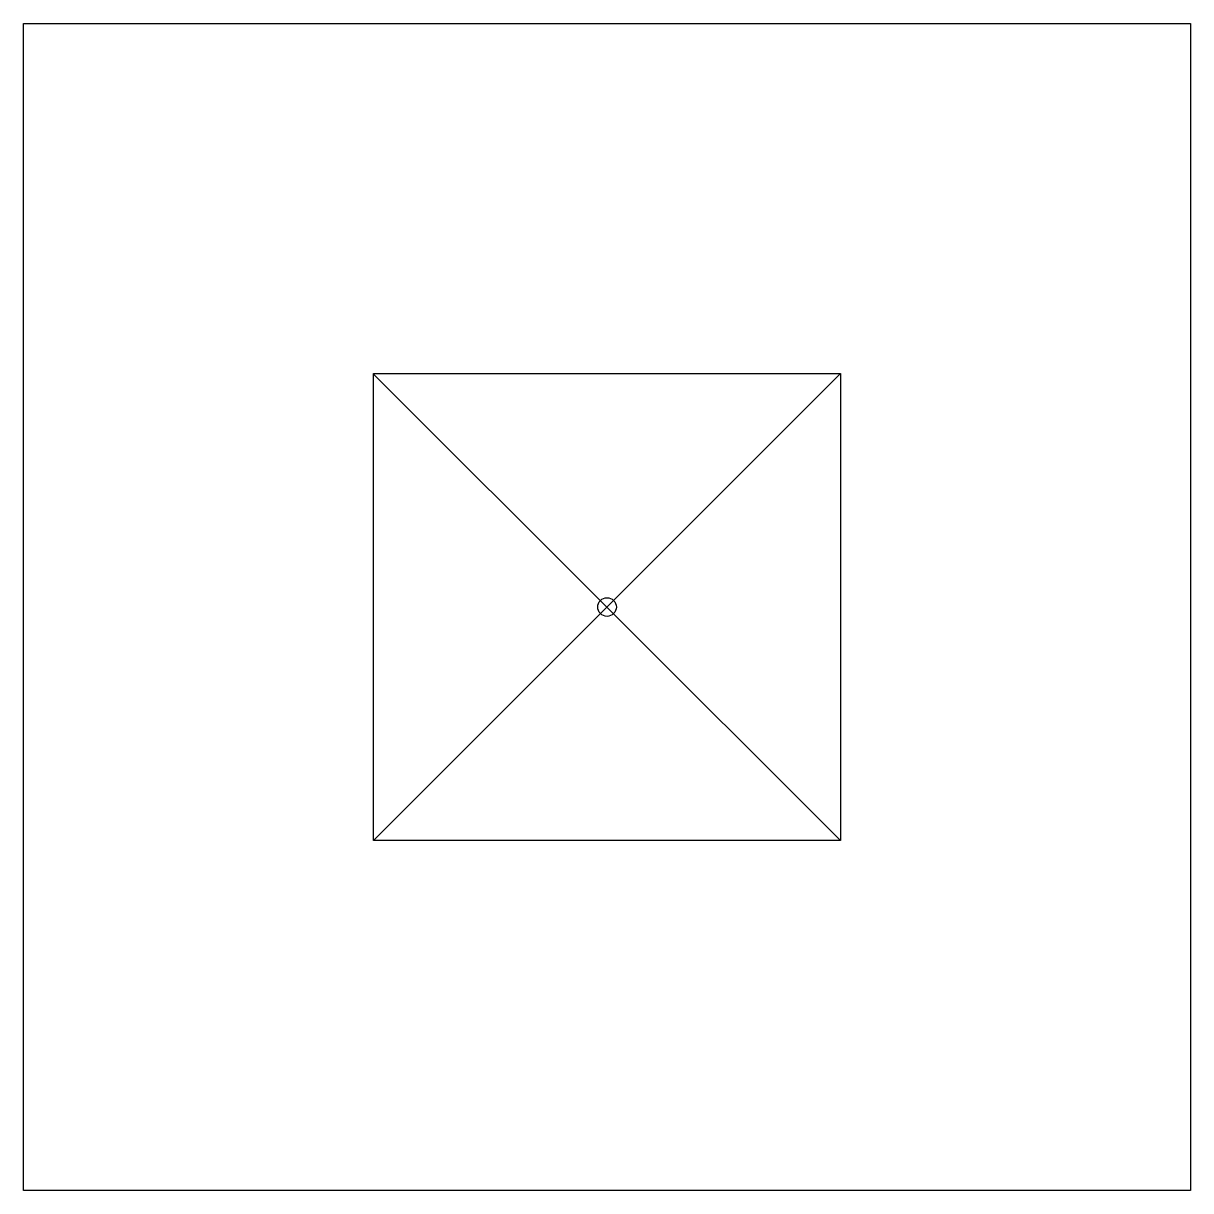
# Model space of a CAD drawing. Extents: x 0 to 8333, y -5834 to 2500.
import ezdxf

# ---------------------------------------------------------------- set-up
doc = ezdxf.new("R2010")
doc.units = 0
doc.layers.get('0').update_dxf_attribs({"linetype": 'CONTINUOUS'})

msp = doc.modelspace()

# ---------------------------------------------------------------- linework, layer by layer
at = {"color": 7}
for points in [[(-0.282217, 2500.232217), (8333.468772, 2500.232217), (8333.468772, -5833.518772), (-0.282217, -5833.518772), (-0.282217, 2500.232217)], [(0, 2499.95), (8333.175556, 2499.95), (8333.175556, -5833.225556), (0, -5833.225556), (0, 2499.95), (8333.299442, 2499.95), (8333.299442, -5833.349442), (0, -5833.349442), (0, 2499.95)], [(2499.989833, -3333.359609), (2499.989833, -0.039833), (5833.309609, -0.039833), (5833.309609, -3333.359609), (2499.989833, -3333.359609)], [(2499.989833, -3333.359609), (5833.309609, -0.039833)], [(2499.989833, -4.377506), (5833.309609, -3333.359609)]]:
    msp.add_lwpolyline(points, dxfattribs=at)
for points in [[(4099.990099, -1666.699721), (4099.990099, -1629.870421), (4129.820421, -1600.040099), (4166.649721, -1600.040099)], [(4166.649721, -1733.359343), (4129.820421, -1733.359343), (4099.990099, -1703.529021), (4099.990099, -1666.699721)], [(4166.649721, -1600.040099), (4203.479021, -1600.040099), (4233.309343, -1629.870421), (4233.309343, -1666.699721)], [(4233.309343, -1666.699721), (4233.309343, -1703.529021), (4203.479021, -1733.359343), (4166.649721, -1733.359343)]]:
    msp.add_open_spline(points, degree=3, dxfattribs=at)

doc.saveas('drawing.dxf')
